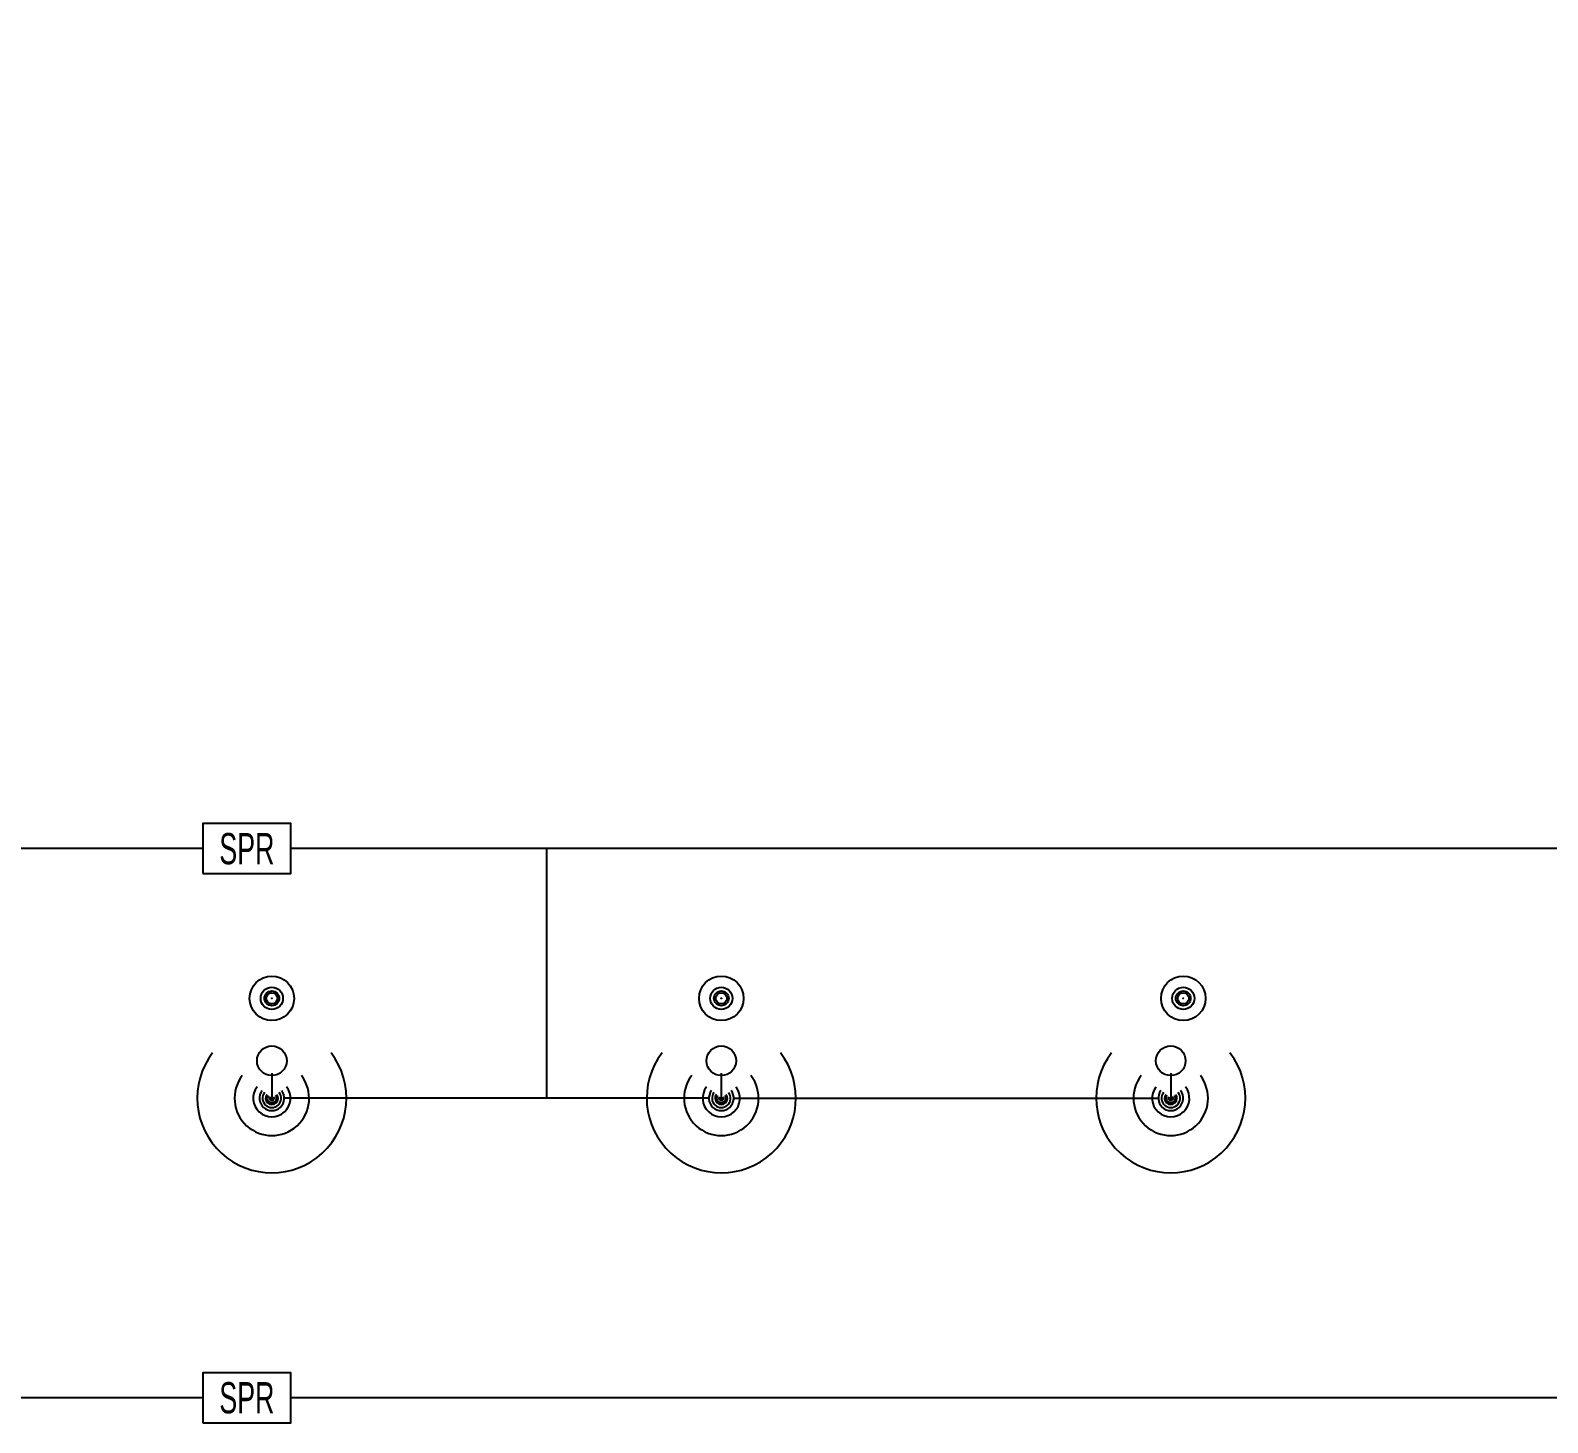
# Model space of a CAD drawing. Extents: x -3559 to 4847, y -109 to 1296.
# Drawn here: x -1457.4 to -971.2, y 203.7 to 650 of the extents above; entities that cross this region are included whole.
import ezdxf
from ezdxf import colors
from ezdxf.entities.mleader import LeaderData, LeaderLine
from ezdxf.enums import TextEntityAlignment as Align
from ezdxf.math import Vec2, Vec3

# ---------------------------------------------------------------- set-up
doc = ezdxf.new("R2010")
doc.units = 0
doc.header["$LTSCALE"] = 48
doc.header["$MEASUREMENT"] = 0
for name, color, linetype in [('F-SPRK-HEAD-N', 2, 'Continuous'), ('F-SPRK-HEAD-N @ 1 (1)', 2, 'Continuous'), ('F-SPRK-HEAD-N @ 1 (2)', 2, 'Continuous'), ('F-SPRK-HEAD-N @ 128', 2, 'Continuous'), ('F-SPRK-HEAD-N @ 192', 2, 'Continuous'), ('F-SPRK-HEAD-N @ 48', 2, 'Continuous'), ('F-SPRK-HEAD-N @ 64', 2, 'Continuous'), ('F-SPRK-HEAD-N @ 96', 2, 'Continuous'), ('F-SPRN-N', 1, 'Continuous'), ('F-SPRN-N @ 1 (1)', 1, 'Continuous'), ('F-SPRN-N @ 1 (2)', 1, 'Continuous'), ('F-SPRN-N @ 12', 1, 'Continuous'), ('F-SPRN-N @ 128', 1, 'Continuous'), ('F-SPRN-N @ 16', 1, 'Continuous'), ('F-SPRN-N @ 192', 1, 'Continuous'), ('F-SPRN-N @ 2', 1, 'Continuous'), ('F-SPRN-N @ 24', 1, 'Continuous'), ('F-SPRN-N @ 384', 1, 'Continuous'), ('F-SPRN-N @ 4', 1, 'Continuous'), ('F-SPRN-N @ 48', 1, 'Continuous'), ('F-SPRN-N @ 64', 1, 'Continuous'), ('F-SPRN-N @ 768', 1, 'Continuous'), ('F-SPRN-N @ 8', 1, 'Continuous'), ('F-SPRN-N @ 96', 1, 'Continuous')]:
    doc.layers.add(name, color=color, linetype=linetype)
doc.layers.add('G-ANNO-TEXT', color=70, linetype='Continuous', lineweight=0)
doc.layers.get('0').freeze()
doc.styles.add('Arial', font='arial.ttf')
doc.styles.add('Arial Narrow', font='ARIALN.TTF')

# ---------------------------------------------------------------- blocks, each defined once
blk = doc.blocks.new('*U18')
at = {"layer": 'DEFPOINTS'}
blk.add_lwpolyline([(-0.11, -0.0625), (0.11, -0.0625), (0.11, 0.0625), (-0.11, 0.0625)], close=True, dxfattribs=at)
at = {"style": 'Arial Narrow', "width": 0.75}
blk.add_text('SPR', height=0.07812, dxfattribs=at).set_placement((0, 0), align=Align.MIDDLE)
blk = doc.blocks.new('*U12')
blk.add_circle((0, 0), 0.0371)
blk = doc.blocks.new('*U766')
at = {"layer": 'F-SPRK-HEAD-N @ 1 (1)'}
blk.add_blockref('*U12', (-1380, 339.74), dxfattribs=at)
at = {"layer": 'F-SPRK-HEAD-N @ 1 (2)'}
blk.add_blockref('*U12', (-1380, 339.74), dxfattribs=at)
at = {"layer": 'F-SPRK-HEAD-N @ 128', "xscale": 128, "yscale": 128, "zscale": 128}
blk.add_blockref('*U12', (-1380, 319.74), dxfattribs=at)
at = {"layer": 'F-SPRK-HEAD-N @ 192', "xscale": 192, "yscale": 192, "zscale": 192}
blk.add_blockref('*U12', (-1380, 339.74), dxfattribs=at)
at = {"layer": 'F-SPRK-HEAD-N @ 48', "xscale": 48, "yscale": 48, "zscale": 48}
blk.add_blockref('*U12', (-1380, 339.74), dxfattribs=at)
at = {"layer": 'F-SPRK-HEAD-N @ 64', "xscale": 64, "yscale": 64, "zscale": 64}
blk.add_blockref('*U12', (-1380, 339.74), dxfattribs=at)
at = {"layer": 'F-SPRK-HEAD-N @ 96', "xscale": 96, "yscale": 96, "zscale": 96}
blk.add_blockref('*U12', (-1380, 339.74), dxfattribs=at)
blk = doc.blocks.new('*U767')
at = {"layer": 'F-SPRK-HEAD-N @ 1 (1)'}
blk.add_blockref('*U12', (-1236, 339.74), dxfattribs=at)
at = {"layer": 'F-SPRK-HEAD-N @ 1 (2)'}
blk.add_blockref('*U12', (-1236, 339.74), dxfattribs=at)
at = {"layer": 'F-SPRK-HEAD-N @ 128', "xscale": 128, "yscale": 128, "zscale": 128}
blk.add_blockref('*U12', (-1236, 319.74), dxfattribs=at)
at = {"layer": 'F-SPRK-HEAD-N @ 192', "xscale": 192, "yscale": 192, "zscale": 192}
blk.add_blockref('*U12', (-1236, 339.74), dxfattribs=at)
at = {"layer": 'F-SPRK-HEAD-N @ 48', "xscale": 48, "yscale": 48, "zscale": 48}
blk.add_blockref('*U12', (-1236, 339.74), dxfattribs=at)
at = {"layer": 'F-SPRK-HEAD-N @ 64', "xscale": 64, "yscale": 64, "zscale": 64}
blk.add_blockref('*U12', (-1236, 339.74), dxfattribs=at)
at = {"layer": 'F-SPRK-HEAD-N @ 96', "xscale": 96, "yscale": 96, "zscale": 96}
blk.add_blockref('*U12', (-1236, 339.74), dxfattribs=at)
blk = doc.blocks.new('*U768')
at = {"layer": 'F-SPRK-HEAD-N @ 1 (1)'}
blk.add_blockref('*U12', (-1088, 339.74), dxfattribs=at)
at = {"layer": 'F-SPRK-HEAD-N @ 1 (2)'}
blk.add_blockref('*U12', (-1088, 339.74), dxfattribs=at)
at = {"layer": 'F-SPRK-HEAD-N @ 128', "xscale": 128, "yscale": 128, "zscale": 128}
blk.add_blockref('*U12', (-1092, 319.74), dxfattribs=at)
at = {"layer": 'F-SPRK-HEAD-N @ 192', "xscale": 192, "yscale": 192, "zscale": 192}
blk.add_blockref('*U12', (-1088, 339.74), dxfattribs=at)
at = {"layer": 'F-SPRK-HEAD-N @ 48', "xscale": 48, "yscale": 48, "zscale": 48}
blk.add_blockref('*U12', (-1088, 339.74), dxfattribs=at)
at = {"layer": 'F-SPRK-HEAD-N @ 64', "xscale": 64, "yscale": 64, "zscale": 64}
blk.add_blockref('*U12', (-1088, 339.74), dxfattribs=at)
at = {"layer": 'F-SPRK-HEAD-N @ 96', "xscale": 96, "yscale": 96, "zscale": 96}
blk.add_blockref('*U12', (-1088, 339.74), dxfattribs=at)
blk = doc.blocks.new('*U13')
at = {"linetype": 'Continuous'}
blk.add_arc((0, 0), 0.03112, 232.56697, 127.43303, dxfattribs=at)
blk = doc.blocks.new('*U769')
at = {"layer": 'F-SPRN-N @ 1 (1)', "rotation": 270}
blk.add_blockref('*U13', (-1380, 307.74), dxfattribs=at)
at = {"layer": 'F-SPRN-N @ 1 (2)', "rotation": 270}
blk.add_blockref('*U13', (-1380, 307.74), dxfattribs=at)
at = {"layer": 'F-SPRN-N @ 12', "xscale": 12, "yscale": 12, "zscale": 12, "rotation": 270}
blk.add_blockref('*U13', (-1380, 307.74), dxfattribs=at)
at = {"layer": 'F-SPRN-N @ 128', "xscale": 128, "yscale": 128, "zscale": 128, "rotation": 270}
blk.add_blockref('*U13', (-1380, 307.74), dxfattribs=at)
at = {"layer": 'F-SPRN-N @ 16', "xscale": 16, "yscale": 16, "zscale": 16, "rotation": 270}
blk.add_blockref('*U13', (-1380, 307.74), dxfattribs=at)
at = {"layer": 'F-SPRN-N @ 192', "xscale": 192, "yscale": 192, "zscale": 192, "rotation": 270}
blk.add_blockref('*U13', (-1380, 307.74), dxfattribs=at)
at = {"layer": 'F-SPRN-N @ 2', "xscale": 2, "yscale": 2, "zscale": 2, "rotation": 270}
blk.add_blockref('*U13', (-1380, 307.74), dxfattribs=at)
at = {"layer": 'F-SPRN-N @ 24', "xscale": 24, "yscale": 24, "zscale": 24, "rotation": 270}
blk.add_blockref('*U13', (-1380, 307.74), dxfattribs=at)
at = {"layer": 'F-SPRN-N @ 384', "xscale": 384, "yscale": 384, "zscale": 384, "rotation": 270}
blk.add_blockref('*U13', (-1380, 307.74), dxfattribs=at)
at = {"layer": 'F-SPRN-N @ 4', "xscale": 4, "yscale": 4, "zscale": 4, "rotation": 270}
blk.add_blockref('*U13', (-1380, 307.74), dxfattribs=at)
at = {"layer": 'F-SPRN-N @ 48', "xscale": 48, "yscale": 48, "zscale": 48, "rotation": 270}
blk.add_blockref('*U13', (-1380, 307.74), dxfattribs=at)
at = {"layer": 'F-SPRN-N @ 64', "xscale": 64, "yscale": 64, "zscale": 64, "rotation": 270}
blk.add_blockref('*U13', (-1380, 307.74), dxfattribs=at)
at = {"layer": 'F-SPRN-N @ 768', "xscale": 768, "yscale": 768, "zscale": 768, "rotation": 270}
blk.add_blockref('*U13', (-1380, 307.74), dxfattribs=at)
at = {"layer": 'F-SPRN-N @ 8', "xscale": 8, "yscale": 8, "zscale": 8, "rotation": 270}
blk.add_blockref('*U13', (-1380, 307.74), dxfattribs=at)
at = {"layer": 'F-SPRN-N @ 96', "xscale": 96, "yscale": 96, "zscale": 96, "rotation": 270}
blk.add_blockref('*U13', (-1380, 307.74), dxfattribs=at)
blk = doc.blocks.new('*U770')
at = {"layer": 'F-SPRN-N @ 1 (1)', "rotation": 270}
blk.add_blockref('*U13', (-1236, 307.74), dxfattribs=at)
at = {"layer": 'F-SPRN-N @ 1 (2)', "rotation": 270}
blk.add_blockref('*U13', (-1236, 307.74), dxfattribs=at)
at = {"layer": 'F-SPRN-N @ 12', "xscale": 12, "yscale": 12, "zscale": 12, "rotation": 270}
blk.add_blockref('*U13', (-1236, 307.74), dxfattribs=at)
at = {"layer": 'F-SPRN-N @ 128', "xscale": 128, "yscale": 128, "zscale": 128, "rotation": 270}
blk.add_blockref('*U13', (-1236, 307.74), dxfattribs=at)
at = {"layer": 'F-SPRN-N @ 16', "xscale": 16, "yscale": 16, "zscale": 16, "rotation": 270}
blk.add_blockref('*U13', (-1236, 307.74), dxfattribs=at)
at = {"layer": 'F-SPRN-N @ 192', "xscale": 192, "yscale": 192, "zscale": 192, "rotation": 270}
blk.add_blockref('*U13', (-1236, 307.74), dxfattribs=at)
at = {"layer": 'F-SPRN-N @ 2', "xscale": 2, "yscale": 2, "zscale": 2, "rotation": 270}
blk.add_blockref('*U13', (-1236, 307.74), dxfattribs=at)
at = {"layer": 'F-SPRN-N @ 24', "xscale": 24, "yscale": 24, "zscale": 24, "rotation": 270}
blk.add_blockref('*U13', (-1236, 307.74), dxfattribs=at)
at = {"layer": 'F-SPRN-N @ 384', "xscale": 384, "yscale": 384, "zscale": 384, "rotation": 270}
blk.add_blockref('*U13', (-1236, 307.74), dxfattribs=at)
at = {"layer": 'F-SPRN-N @ 4', "xscale": 4, "yscale": 4, "zscale": 4, "rotation": 270}
blk.add_blockref('*U13', (-1236, 307.74), dxfattribs=at)
at = {"layer": 'F-SPRN-N @ 48', "xscale": 48, "yscale": 48, "zscale": 48, "rotation": 270}
blk.add_blockref('*U13', (-1236, 307.74), dxfattribs=at)
at = {"layer": 'F-SPRN-N @ 64', "xscale": 64, "yscale": 64, "zscale": 64, "rotation": 270}
blk.add_blockref('*U13', (-1236, 307.74), dxfattribs=at)
at = {"layer": 'F-SPRN-N @ 768', "xscale": 768, "yscale": 768, "zscale": 768, "rotation": 270}
blk.add_blockref('*U13', (-1236, 307.74), dxfattribs=at)
at = {"layer": 'F-SPRN-N @ 8', "xscale": 8, "yscale": 8, "zscale": 8, "rotation": 270}
blk.add_blockref('*U13', (-1236, 307.74), dxfattribs=at)
at = {"layer": 'F-SPRN-N @ 96', "xscale": 96, "yscale": 96, "zscale": 96, "rotation": 270}
blk.add_blockref('*U13', (-1236, 307.74), dxfattribs=at)
blk = doc.blocks.new('*U771')
at = {"layer": 'F-SPRN-N @ 1 (1)', "rotation": 270}
blk.add_blockref('*U13', (-1092, 307.74), dxfattribs=at)
at = {"layer": 'F-SPRN-N @ 1 (2)', "rotation": 270}
blk.add_blockref('*U13', (-1092, 307.74), dxfattribs=at)
at = {"layer": 'F-SPRN-N @ 12', "xscale": 12, "yscale": 12, "zscale": 12, "rotation": 270}
blk.add_blockref('*U13', (-1092, 307.74), dxfattribs=at)
at = {"layer": 'F-SPRN-N @ 128', "xscale": 128, "yscale": 128, "zscale": 128, "rotation": 270}
blk.add_blockref('*U13', (-1092, 307.74), dxfattribs=at)
at = {"layer": 'F-SPRN-N @ 16', "xscale": 16, "yscale": 16, "zscale": 16, "rotation": 270}
blk.add_blockref('*U13', (-1092, 307.74), dxfattribs=at)
at = {"layer": 'F-SPRN-N @ 192', "xscale": 192, "yscale": 192, "zscale": 192, "rotation": 270}
blk.add_blockref('*U13', (-1092, 307.74), dxfattribs=at)
at = {"layer": 'F-SPRN-N @ 2', "xscale": 2, "yscale": 2, "zscale": 2, "rotation": 270}
blk.add_blockref('*U13', (-1092, 307.74), dxfattribs=at)
at = {"layer": 'F-SPRN-N @ 24', "xscale": 24, "yscale": 24, "zscale": 24, "rotation": 270}
blk.add_blockref('*U13', (-1092, 307.74), dxfattribs=at)
at = {"layer": 'F-SPRN-N @ 384', "xscale": 384, "yscale": 384, "zscale": 384, "rotation": 270}
blk.add_blockref('*U13', (-1092, 307.74), dxfattribs=at)
at = {"layer": 'F-SPRN-N @ 4', "xscale": 4, "yscale": 4, "zscale": 4, "rotation": 270}
blk.add_blockref('*U13', (-1092, 307.74), dxfattribs=at)
at = {"layer": 'F-SPRN-N @ 48', "xscale": 48, "yscale": 48, "zscale": 48, "rotation": 270}
blk.add_blockref('*U13', (-1092, 307.74), dxfattribs=at)
at = {"layer": 'F-SPRN-N @ 64', "xscale": 64, "yscale": 64, "zscale": 64, "rotation": 270}
blk.add_blockref('*U13', (-1092, 307.74), dxfattribs=at)
at = {"layer": 'F-SPRN-N @ 768', "xscale": 768, "yscale": 768, "zscale": 768, "rotation": 270}
blk.add_blockref('*U13', (-1092, 307.74), dxfattribs=at)
at = {"layer": 'F-SPRN-N @ 8', "xscale": 8, "yscale": 8, "zscale": 8, "rotation": 270}
blk.add_blockref('*U13', (-1092, 307.74), dxfattribs=at)
at = {"layer": 'F-SPRN-N @ 96', "xscale": 96, "yscale": 96, "zscale": 96, "rotation": 270}
blk.add_blockref('*U13', (-1092, 307.74), dxfattribs=at)

msp = doc.modelspace()

# ---------------------------------------------------------------- linework, layer by layer
at = {"layer": 'F-SPRN-N'}
for p, q in [((-1402.08, 387.74), (-1668, 387.74)), ((-847.98, 387.74), (-1373.92, 387.74)), ((-1292, 387.74), (-1292, 307.74)), ((-1380, 315.74), (-1380, 307.74)), ((-1236, 315.74), (-1236, 307.74)), ((-1092, 315.74), (-1092, 307.74)), ((-1240, 307.74), (-1376, 307.74)), ((-1232, 307.74), (-1096, 307.74)), ((-1402.08, 211.74), (-2372, 211.74)), ((-706.08, 211.74), (-1373.92, 211.74))]:
    msp.add_line(p, q, dxfattribs=at)

# ---------------------------------------------------------------- block references
at = {"layer": 'F-SPRK-HEAD-N'}
for name in ['*U766', '*U767', '*U768']:
    msp.add_blockref(name, (0, 0), dxfattribs=at)
at = {"layer": 'F-SPRN-N'}
for name in ['*U769', '*U770', '*U771']:
    msp.add_blockref(name, (0, 0), dxfattribs=at)
at = {"layer": 'F-SPRN-N @ 128', "xscale": 128, "yscale": 128, "zscale": 128}
for p in [(-1388, 387.74), (-1388, 211.74)]:
    msp.add_blockref('*U18', p, dxfattribs=at)

# ---------------------------------------------------------------- leaders
at = {"layer": 'G-ANNO-TEXT'}
ml = msp.add_multileader_mtext('Standard', dxfattribs=at)
ml.set_content('LINEN CHUTE SPR RISER ', color=256, style='Arial')
ml.set_leader_properties(color=256, linetype='ByLayer', lineweight=-1)
ml.build(insert=Vec2(0, 0))
ml.multileader.update_dxf_attribs({"has_dogleg": 0, "dogleg_length": 0.125, "arrow_head_size": 16, "scale": 128})
ctx = ml.context
ctx.base_point, ctx.scale, ctx.char_height, ctx.arrow_head_size, ctx.landing_gap_size, ctx.plane_origin = Vec3(-1952, 643.74), 128, 12, 16, 4, Vec3(-1964, 491.74)
notes = []
notes.append((ctx, [(0, (1, 1, 0), (-1968, 643.74), (1, 0), 16, [(0, [(-1964, 491.74), (-1956, 643.74)], 0, [])])]))
ctx.mtext.insert, ctx.mtext.width, ctx.mtext.flow_direction = Vec3(-1948, 649.85), 53.0863, 5
for ctx, leaders in notes:
    for number, flags, end, landing, length, lines in leaders:
        leader = LeaderData()
        leader.index, (leader.has_last_leader_line, leader.has_dogleg_vector, leader.attachment_direction) = number, flags
        leader.last_leader_point, leader.dogleg_vector, leader.dogleg_length = Vec3(end), Vec3(landing), length
        for number, points, colour, breaks in lines:
            line = LeaderLine()
            line.index, line.vertices, line.color, line.breaks = number, Vec3.list(points), colors.encode_raw_color(colour), breaks
            leader.lines.append(line)
        ctx.leaders.append(leader)

doc.saveas('drawing.dxf')
